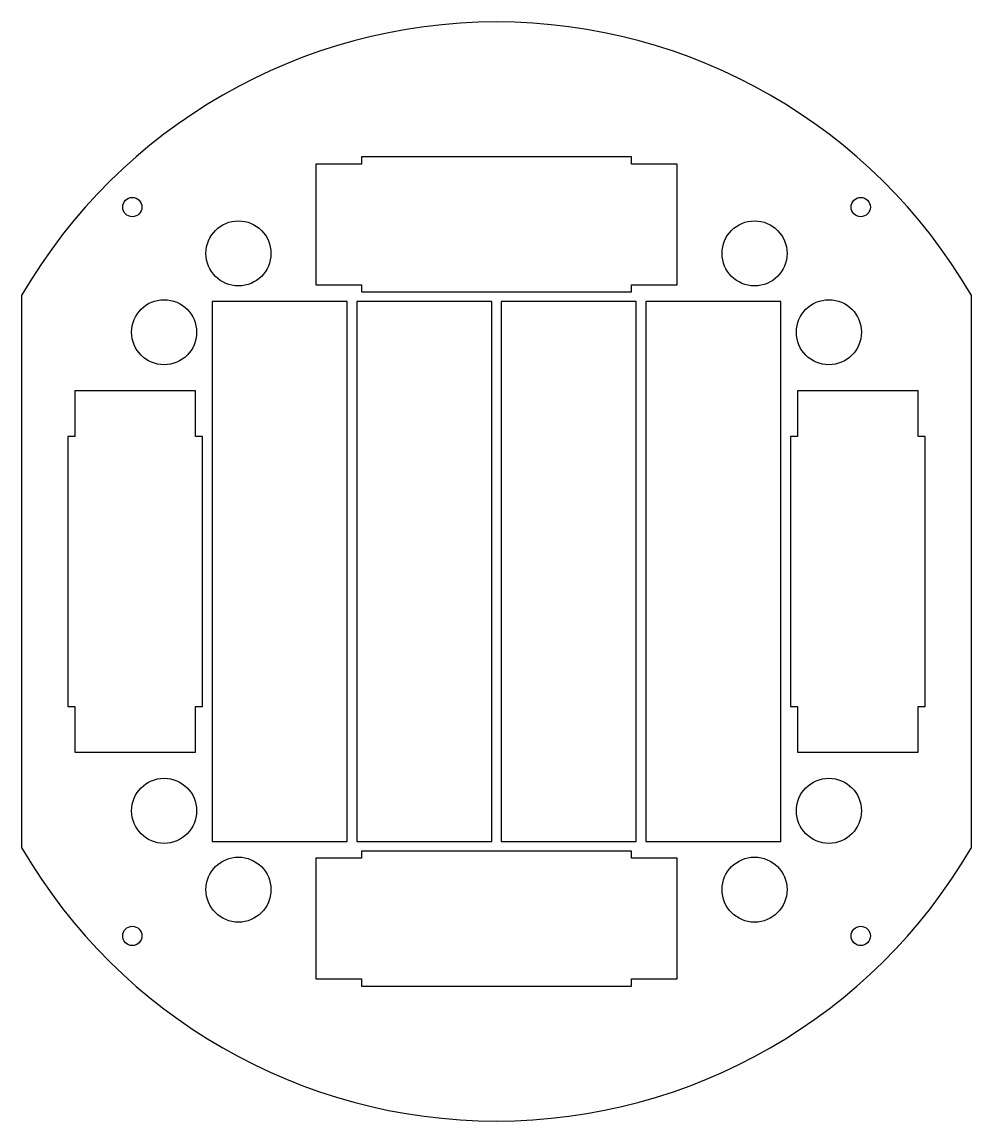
# Model space of a CAD drawing. Header units: millimetres. Extents: x 2022 to 2219, y 1464 to 1692.
import ezdxf

# ---------------------------------------------------------------- set-up
doc = ezdxf.new("R2010")
doc.units = ezdxf.units.MM
for name, color, linetype in [('holder_hole', 80, 'Continuous'), ('holder_outline', 1, 'Continuous'), ('holder_squares', 220, 'Continuous')]:
    doc.layers.add(name, color=color, linetype=linetype)

# ---------------------------------------------------------------- blocks, each defined once
blk = doc.blocks.new('*U9')
at = {"layer": 'holder_squares'}
blk.add_lwpolyline([(-12.5, 37.5), (-12.5, 28), (-14, 28), (-14, -28), (-12.5, -28), (-12.5, -37.5), (12.5, -37.5), (12.5, -28), (14, -28), (14, 28), (12.5, 28), (12.5, 37.5), (-12.5, 37.5)], dxfattribs=at)
blk = doc.blocks.new('*U10')
at = {"layer": 'holder_squares', "color": 0, "linetype": 'ByBlock', "lineweight": -2, "transparency": 16777216}
for p in [(0, 0), (144, 0)]:
    blk.add_blockref('*U9', p, dxfattribs=at)
blk = doc.blocks.new('*U11')
at = {"layer": 'holder_squares'}
blk.add_lwpolyline([(-12.5, 37.5), (-12.5, 28), (-14, 28), (-14, -28), (-12.5, -28), (-12.5, -37.5), (12.5, -37.5), (12.5, -28), (14, -28), (14, 28), (12.5, 28), (12.5, 37.5), (-12.5, 37.5)], dxfattribs=at)
blk = doc.blocks.new('*U12')
at = {"color": 0, "linetype": 'ByBlock', "lineweight": -2, "transparency": 16777216}
for p in [(0, 0), (150, 0)]:
    blk.add_blockref('*U11', p, dxfattribs=at)

msp = doc.modelspace()

# ---------------------------------------------------------------- linework, layer by layer
at = {"layer": 'holder_hole'}
for centre in [(2045.2, 1653.59), (2196.4, 1653.59), (2045.2, 1502.39), (2196.4, 1502.39)]:
    msp.add_circle(centre, 2, dxfattribs=at)
at = {"layer": 'holder_outline'}
for p, q in [((2022.3, 1520.59), (2022.3, 1635.39)), ((2219.3, 1635.38), (2219.3, 1520.61))]:
    msp.add_line(p, q, dxfattribs=at)
for start, end in [(30.2232, 149.7686), (210.2314, 329.7768)]:
    msp.add_arc((2120.79, 1577.99), 114, start, end, dxfattribs=at)
at = {"layer": 'holder_squares'}
for points in [[(2061.8, 1633.99), (2061.8, 1521.99), (2089.8, 1521.99), (2089.8, 1633.99), (2061.8, 1633.99)], [(2091.8, 1633.99), (2091.8, 1521.99), (2119.8, 1521.99), (2119.8, 1633.99), (2091.8, 1633.99)], [(2121.8, 1633.99), (2121.8, 1521.99), (2149.8, 1521.99), (2149.8, 1633.99), (2121.8, 1633.99)], [(2151.8, 1633.99), (2151.8, 1521.99), (2179.8, 1521.99), (2179.8, 1633.99), (2151.8, 1633.99)]]:
    msp.add_lwpolyline(points, dxfattribs=at)
for centre in [(2067.23, 1643.99), (2174.36, 1643.99), (2051.8, 1627.63), (2189.8, 1627.63), (2051.8, 1528.35), (2189.8, 1528.35), (2067.23, 1511.99), (2174.36, 1511.99)]:
    msp.add_circle(centre, 6.75, dxfattribs=at)

# ---------------------------------------------------------------- block references
msp.add_blockref('*U12', (2045.8, 1577.99))
at = {"layer": 'holder_squares', "rotation": 90}
msp.add_blockref('*U10', (2120.8, 1505.99), dxfattribs=at)

doc.saveas('drawing.dxf')
